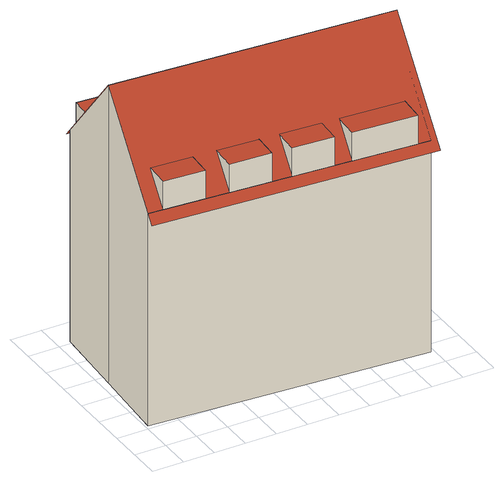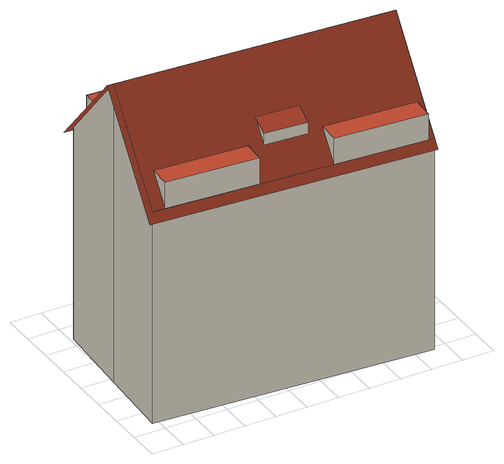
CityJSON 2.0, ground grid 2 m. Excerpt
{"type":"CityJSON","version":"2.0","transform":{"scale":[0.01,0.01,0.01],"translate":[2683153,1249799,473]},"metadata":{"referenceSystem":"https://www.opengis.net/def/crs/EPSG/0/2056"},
"CityObjects":{
"building1":{"type":"Building","attributes":{"class":"BB01","Herkunft":"EE_LB_2007","QualitaetStatus":1,"FileCreationDate":"2012-03-16","Region":4,"GebaeudeStatus":1},"children":["building1-1","building1-2","building1-3","building1-4","building1-5","building1-6","building1-7","building1-8"]},
"building1-1":{"type":"BuildingPart","attributes":{"Geomtype":2},"parents":["building1"],"geometry":[{"type":"MultiSurface","lod":"2","boundaries":[[[0,1,2,3]],[[0,4,1]],[[5,3,2]],[[5,2,1,4]]],"semantics":{"surfaces":[{"type":"WallSurface"},{"type":"RoofSurface"}],"values":[0,0,0,1]}}]},
"building1-2":{"type":"BuildingPart","attributes":{"Geomtype":2},"parents":["building1"],"geometry":[{"type":"MultiSurface","lod":"2","boundaries":[[[6,7,8,9]],[[6,10,7]],[[11,9,8]],[[11,8,7,10]]],"semantics":{"surfaces":[{"type":"WallSurface"},{"type":"RoofSurface"}],"values":[0,0,0,1]}}]},
"building1-3":{"type":"BuildingPart","attributes":{"Geomtype":2},"parents":["building1"],"geometry":[{"type":"MultiSurface","lod":"2","boundaries":[[[12,13,14,15]],[[12,16,13]],[[17,15,14]],[[17,14,13,16]]],"semantics":{"surfaces":[{"type":"WallSurface"},{"type":"RoofSurface"}],"values":[0,0,0,1]}}]},
"building1-4":{"type":"BuildingPart","attributes":{"Geomtype":2},"parents":["building1"],"geometry":[{"type":"MultiSurface","lod":"2","boundaries":[[[18,19,20,21]],[[18,22,19]],[[23,21,20]],[[23,20,19,22]]],"semantics":{"surfaces":[{"type":"WallSurface"},{"type":"RoofSurface"}],"values":[0,0,0,1]}}]},
"building1-5":{"type":"BuildingPart","attributes":{"Geomtype":1},"parents":["building1"],"geometry":[{"type":"MultiSurface","lod":"2","boundaries":[[[24,25,26,27,28,29]],[[28,27,30,31]],[[27,26,32,30]],[[26,25,33,32]],[[25,24,34,33]],[[24,29,35,34]],[[29,28,31,35]],[[36,37,38,32]],[[32,38,39,40]]],"semantics":{"surfaces":[{"type":"GroundSurface"},{"type":"WallSurface"},{"type":"RoofSurface"}],"values":[0,1,1,1,1,1,1,2,2]}}]},
"building1-6":{"type":"BuildingPart","attributes":{"Geomtype":2},"parents":["building1"],"geometry":[{"type":"MultiSurface","lod":"2","boundaries":[[[41,42,43,44]],[[41,45,42]],[[46,44,43]],[[46,43,42,45]]],"semantics":{"surfaces":[{"type":"WallSurface"},{"type":"RoofSurface"}],"values":[0,0,0,1]}}]},
"building1-7":{"type":"BuildingPart","attributes":{"Geomtype":2},"parents":["building1"],"geometry":[{"type":"MultiSurface","lod":"2","boundaries":[[[47,48,49,50]],[[47,51,48]],[[52,50,49]],[[52,49,48,51]]],"semantics":{"surfaces":[{"type":"WallSurface"},{"type":"RoofSurface"}],"values":[0,0,0,1]}}]},
"building1-8":{"type":"BuildingPart","attributes":{"Geomtype":2},"parents":["building1"],"geometry":[{"type":"MultiSurface","lod":"2","boundaries":[[[53,54,55,56]],[[53,57,54]],[[58,56,55]],[[57,58,55,54]]],"semantics":{"surfaces":[{"type":"WallSurface"},{"type":"RoofSurface"}],"values":[0,0,0,1]}}]}
},
"vertices":[
[1179,159,1396],[1179,159,1583],[915,176,1583],[915,176,1396],[1190,325,1583],[925,341,1583],
[790,184,1397],[790,184,1583],[525,200,1583],[525,200,1397],[800,348,1583],[535,364,1583],
[1696,127,1395],[1696,127,1583],[1287,152,1583],[1287,152,1395],[1707,293,1583],[1298,318,1583],
[1169,1155,1393],[1169,1155,1563],[1757,1119,1563],[1757,1119,1393],[1161,1009,1563],[1749,974,1563],
[1777,122,0],[19,232,0],[51,731,0],[83,1221,0],[1837,1115,0],[1808,625,0],[83,1221,1393],[1837,1115,1393],[51,731,1963],[19,232,1398],[1777,122,1394],[1808,625,1963],[16,183,1343],[1811,74,1343],[1845,622,1963],[1877,1156,1343],[85,1265,1343],
[376,209,1398],[376,209,1583],[111,226,1583],[111,226,1398],[386,373,1583],[121,390,1583],
[120,1219,1393],[120,1219,1563],[708,1183,1563],[708,1183,1393],[111,1073,1563],[699,1038,1563],
[796,1044,1549],[796,1044,1623],[1069,1027,1623],[1069,1027,1549],[789,934,1676],[1062,917,1676]
]}
